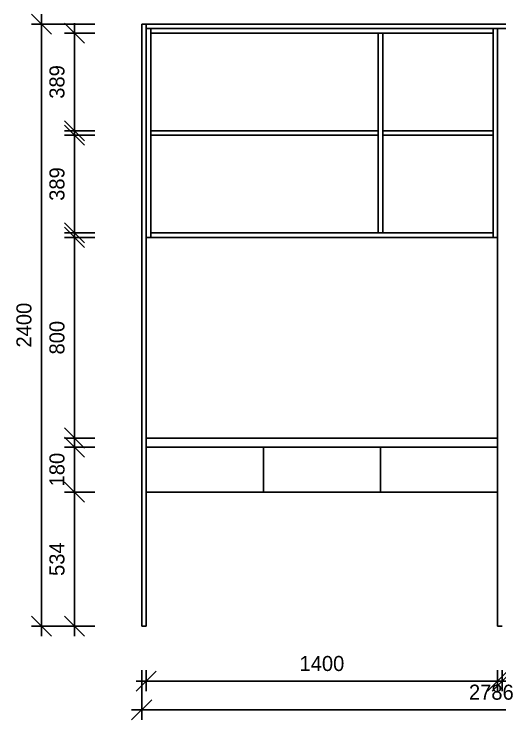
# Model space of a CAD drawing. Header units: millimetres. Extents: x 24776 to 57176, y -19492 to 15017.
# Drawn here: x 39381 to 41316, y 8546 to 11359 of the extents above; entities that cross this region are included whole.
import ezdxf

# ---------------------------------------------------------------- set-up
doc = ezdxf.new("R2010")
doc.units = ezdxf.units.MM
doc.header["$PDMODE"] = 3
doc.styles.add('RomanS', font='')
doc.styles.get('RomanS').set_extended_font_data('YouYuan')
doc.dimstyles.new('SC40', dxfattribs={"dimtxt": 60, "dimasz": 80, "dimexe": 40, "dimexo": 40, "dimgap": 40, "dimtad": 1, "dimdec": 0, "dimzin": 0, "dimdsep": 46, "dimtxsty": 'RomanS', "dimblk": 'OBLIQUE', "dimcen": 0, "dimdle": 40, "dimclrd": 9, "dimclre": 9, "dimclrt": 4, "dimadec": 0, "dimazin": 0, "dimtfac": 1, "dimtdec": 0, "dimtix": 1, "dimtmove": 2, "dimatfit": 1, "dimldrblk": 'DOT', "dimfxl": 1, "dimtolj": 1, "dimtzin": 0, "dimlwd": -1, "dimlwe": -1, "dimarcsym": 0})

# ---------------------------------------------------------------- blocks, each defined once
blk = doc.blocks.new('_Oblique')
at = {"color": 0, "linetype": 'ByBlock', "lineweight": -2}
blk.add_line((-0.5, -0.5), (0.5, 0.5), dxfattribs=at)
blk = doc.blocks.new('*D108')
at = {"color": 9, "transparency": 16777216}
for p, q in [((39490.1, 11359.3), (39490.1, 8879.3)), ((39702.1, 11319.3), (39450.1, 11319.3)), ((39702.1, 8919.3), (39450.1, 8919.3))]:
    blk.add_line(p, q, dxfattribs=at)
at = {"layer": 'Defpoints', "color": 0, "transparency": 16777216}
for p in [(39742.1, 11319.3), (39490.1, 8919.3), (39742.1, 8919.3)]:
    blk.add_point(p, dxfattribs=at)
at = {"color": 9, "transparency": 16777216, "xscale": 80, "yscale": 80, "zscale": 80}
for p, rotation in [((39490.1, 11319.3), 90), ((39490.1, 8919.3), 270)]:
    blk.add_blockref('_Oblique', p, dxfattribs=dict(at, rotation=rotation))
at = {"color": 4, "transparency": 16777216, "insert": (39420.1, 10119.3), "char_height": 60, "attachment_point": 5, "rotation": 90, "style": 'RomanS'}
blk.add_mtext('\\A1;2400', dxfattribs=at)
blk = doc.blocks.new('_Dot')
at = {"color": 0, "linetype": 'ByBlock', "lineweight": -2}
blk.add_line((-0.5, 0), (-1, 0), dxfattribs=at)
at = {"color": 0, "linetype": 'ByBlock', "const_width": 0.5}
blk.add_lwpolyline([(-0.25, 0, 1), (0.25, 0, 1)], format="xyb", close=True, dxfattribs=at)
blk = doc.blocks.new('*D109')
at = {"color": 9, "transparency": 16777216}
for p, q in [((39621.7, 11323.3), (39621.7, 10854.3)), ((39702.1, 11283.3), (39581.7, 11283.3)), ((39702.1, 10894.3), (39581.7, 10894.3))]:
    blk.add_line(p, q, dxfattribs=at)
at = {"layer": 'Defpoints', "color": 0, "transparency": 16777216}
for p in [(39742.1, 11283.3), (39621.7, 10894.3), (39742.1, 10894.3)]:
    blk.add_point(p, dxfattribs=at)
at = {"color": 9, "transparency": 16777216, "xscale": 80, "yscale": 80, "zscale": 80}
for p, rotation in [((39621.7, 11283.3), 90), ((39621.7, 10894.3), 270)]:
    blk.add_blockref('_Oblique', p, dxfattribs=dict(at, rotation=rotation))
at = {"color": 4, "transparency": 16777216, "insert": (39551.7, 11088.8), "char_height": 60, "attachment_point": 5, "rotation": 90, "style": 'RomanS'}
blk.add_mtext('\\A1;389', dxfattribs=at)
blk = doc.blocks.new('*D110')
at = {"color": 9, "transparency": 16777216}
for p, q in [((39621.7, 10916.3), (39621.7, 10447.3)), ((39702.1, 10876.3), (39581.7, 10876.3)), ((39702.1, 10487.3), (39581.7, 10487.3))]:
    blk.add_line(p, q, dxfattribs=at)
at = {"layer": 'Defpoints', "color": 0, "transparency": 16777216}
for p in [(39742.1, 10876.3), (39621.7, 10487.3), (39742.1, 10487.3)]:
    blk.add_point(p, dxfattribs=at)
at = {"color": 9, "transparency": 16777216, "xscale": 80, "yscale": 80, "zscale": 80}
for p, rotation in [((39621.7, 10876.3), 90), ((39621.7, 10487.3), 270)]:
    blk.add_blockref('_Oblique', p, dxfattribs=dict(at, rotation=rotation))
at = {"color": 4, "transparency": 16777216, "insert": (39551.7, 10681.8), "char_height": 60, "attachment_point": 5, "rotation": 90, "style": 'RomanS'}
blk.add_mtext('\\A1;389', dxfattribs=at)
blk = doc.blocks.new('*D111')
at = {"color": 9, "transparency": 16777216}
for p, q in [((39621.7, 10509.3), (39621.7, 9629.3)), ((39702.1, 10469.3), (39581.7, 10469.3)), ((39702.1, 9669.3), (39581.7, 9669.3))]:
    blk.add_line(p, q, dxfattribs=at)
at = {"layer": 'Defpoints', "color": 0, "transparency": 16777216}
for p in [(39742.1, 10469.3), (39621.7, 9669.3), (39742.1, 9669.3)]:
    blk.add_point(p, dxfattribs=at)
at = {"color": 9, "transparency": 16777216, "xscale": 80, "yscale": 80, "zscale": 80}
for p, rotation in [((39621.7, 10469.3), 90), ((39621.7, 9669.3), 270)]:
    blk.add_blockref('_Oblique', p, dxfattribs=dict(at, rotation=rotation))
at = {"color": 4, "transparency": 16777216, "insert": (39551.7, 10069.3), "char_height": 60, "attachment_point": 5, "rotation": 90, "style": 'RomanS'}
blk.add_mtext('\\A1;800', dxfattribs=at)
blk = doc.blocks.new('*D112')
at = {"color": 9, "transparency": 16777216}
for p, q in [((39621.7, 9633.3), (39621.7, 9713.3)), ((39702.1, 9633.3), (39581.7, 9633.3)), ((39621.7, 9633.3), (39621.7, 9453.3)), ((39702.1, 9453.3), (39581.7, 9453.3)), ((39621.7, 9453.3), (39621.7, 9373.3))]:
    blk.add_line(p, q, dxfattribs=at)
at = {"layer": 'Defpoints', "color": 0, "transparency": 16777216}
for p in [(39742.1, 9633.3), (39621.7, 9453.3), (39742.1, 9453.3)]:
    blk.add_point(p, dxfattribs=at)
at = {"color": 9, "transparency": 16777216, "xscale": 80, "yscale": 80, "zscale": 80}
for p, rotation in [((39621.7, 9633.3), 270), ((39621.7, 9453.3), 90)]:
    blk.add_blockref('_Oblique', p, dxfattribs=dict(at, rotation=rotation))
at = {"color": 4, "transparency": 16777216, "insert": (39551.7, 9543.3), "char_height": 60, "attachment_point": 5, "rotation": 90, "style": 'RomanS'}
blk.add_mtext('\\A1;180', dxfattribs=at)
blk = doc.blocks.new('*D113')
at = {"color": 9, "transparency": 16777216}
for p, q in [((39621.7, 9493.3), (39621.7, 8879.3)), ((39702.1, 9453.3), (39581.7, 9453.3)), ((39702.1, 8919.3), (39581.7, 8919.3))]:
    blk.add_line(p, q, dxfattribs=at)
at = {"layer": 'Defpoints', "color": 0, "transparency": 16777216}
for p in [(39742.1, 9453.3), (39621.7, 8919.3), (39742.1, 8919.3)]:
    blk.add_point(p, dxfattribs=at)
at = {"color": 9, "transparency": 16777216, "xscale": 80, "yscale": 80, "zscale": 80}
for p, rotation in [((39621.7, 9453.3), 90), ((39621.7, 8919.3), 270)]:
    blk.add_blockref('_Oblique', p, dxfattribs=dict(at, rotation=rotation))
at = {"color": 4, "transparency": 16777216, "insert": (39551.7, 9186.3), "char_height": 60, "attachment_point": 5, "rotation": 90, "style": 'RomanS'}
blk.add_mtext('\\A1;534', dxfattribs=at)
blk = doc.blocks.new('*D114')
at = {"color": 9, "transparency": 16777216}
for p, q in [((39889, 8744), (39889, 8545.6)), ((42675, 8744), (42675, 8545.6)), ((39849, 8585.6), (42715, 8585.6))]:
    blk.add_line(p, q, dxfattribs=at)
at = {"layer": 'Defpoints', "color": 0, "transparency": 16777216}
for p in [(39889, 8784), (42675, 8784), (42675, 8585.6)]:
    blk.add_point(p, dxfattribs=at)
at = {"color": 9, "transparency": 16777216, "xscale": 80, "yscale": 80, "zscale": 80, "rotation": 180}
blk.add_blockref('_Oblique', (39889, 8585.6), dxfattribs=at)
at = {"color": 9, "transparency": 16777216, "xscale": 80, "yscale": 80, "zscale": 80}
blk.add_blockref('_Oblique', (42675, 8585.6), dxfattribs=at)
at = {"color": 4, "transparency": 16777216, "insert": (41282, 8655.6), "char_height": 60, "attachment_point": 5, "style": 'RomanS'}
blk.add_mtext('\\A1;2786', dxfattribs=at)
blk = doc.blocks.new('*D115')
at = {"color": 9, "transparency": 16777216}
for p, q in [((39907, 8744), (39907, 8660)), ((41307, 8744), (41307, 8660)), ((39867, 8700), (41347, 8700))]:
    blk.add_line(p, q, dxfattribs=at)
at = {"layer": 'Defpoints', "color": 0, "transparency": 16777216}
for p in [(39907, 8784), (41307, 8784), (41307, 8700)]:
    blk.add_point(p, dxfattribs=at)
at = {"color": 9, "transparency": 16777216, "xscale": 80, "yscale": 80, "zscale": 80, "rotation": 180}
blk.add_blockref('_Oblique', (39907, 8700), dxfattribs=at)
at = {"color": 9, "transparency": 16777216, "xscale": 80, "yscale": 80, "zscale": 80}
blk.add_blockref('_Oblique', (41307, 8700), dxfattribs=at)
at = {"color": 4, "transparency": 16777216, "insert": (40607, 8770), "char_height": 60, "attachment_point": 5, "style": 'RomanS'}
blk.add_mtext('\\A1;1400', dxfattribs=at)
blk = doc.blocks.new('*D116')
at = {"color": 9, "transparency": 16777216}
for p, q in [((41325, 8744), (41325, 8660)), ((42198, 8744), (42198, 8660)), ((41285, 8700), (42238, 8700))]:
    blk.add_line(p, q, dxfattribs=at)
at = {"layer": 'Defpoints', "color": 0, "transparency": 16777216}
for p in [(41325, 8784), (42198, 8784), (42198, 8700)]:
    blk.add_point(p, dxfattribs=at)
at = {"color": 9, "transparency": 16777216, "xscale": 80, "yscale": 80, "zscale": 80, "rotation": 180}
blk.add_blockref('_Oblique', (41325, 8700), dxfattribs=at)
at = {"color": 9, "transparency": 16777216, "xscale": 80, "yscale": 80, "zscale": 80}
blk.add_blockref('_Oblique', (42198, 8700), dxfattribs=at)
at = {"color": 4, "transparency": 16777216, "insert": (41761.5, 8770), "char_height": 60, "attachment_point": 5, "style": 'RomanS'}
blk.add_mtext('\\A1;873', dxfattribs=at)

msp = doc.modelspace()

# ---------------------------------------------------------------- linework, layer by layer
at = {"color": 255}
for p, q in [((39889, 11319.3), (42675, 11319.3)), ((39889, 8919.3), (39889, 11319.3)), ((39907, 8919.3), (39907, 11319.3)), ((39907, 11301.3), (42657, 11301.3)), ((39907, 11301.3), (41307, 11301.3)), ((39925, 10469.3), (39925, 11301.3)), ((39925, 11283.3), (41289, 11283.3)), ((40831.4, 10487.3), (40831.4, 11283.3)), ((40849.4, 10487.3), (40849.4, 11283.3)), ((41289, 10469.3), (41289, 11301.3)), ((41307, 8919.3), (41307, 11301.3)), ((39925, 10894.3), (40831.4, 10894.3)), ((40849.4, 10894.3), (41289, 10894.3)), ((39925, 10876.3), (40831.4, 10876.3)), ((40849.4, 10876.3), (41289, 10876.3)), ((39907, 10469.3), (41307, 10469.3)), ((39925, 10487.3), (41289, 10487.3)), ((39907, 9669.3), (41307, 9669.3)), ((39907, 9633.3), (41307, 9633.3)), ((40373.7, 9633.3), (40373.7, 9453.3)), ((40840.4, 9633.3), (40840.4, 9453.3)), ((39907, 9453.3), (41307, 9453.3)), ((39889, 8919.3), (39907, 8919.3)), ((41307, 8919.3), (41325, 8919.3))]:
    msp.add_line(p, q, dxfattribs=at)

# ---------------------------------------------------------------- dimensions: what is measured, and where the dimension line sits
for base, p1, p2, picture, middle in [((39490.1, 8919.3), (39742.1, 11319.3), (39742.1, 8919.3), '*D108', (39420.1, 10119.3)), ((39621.7, 10894.3), (39742.1, 11283.3), (39742.1, 10894.3), '*D109', (39551.7, 11088.8)), ((39621.7, 10487.3), (39742.1, 10876.3), (39742.1, 10487.3), '*D110', (39551.7, 10681.8)), ((39621.7, 9669.3), (39742.1, 10469.3), (39742.1, 9669.3), '*D111', (39551.7, 10069.3)), ((39621.7, 9453.3), (39742.1, 9633.3), (39742.1, 9453.3), '*D112', (39551.7, 9543.3)), ((39621.7, 8919.3), (39742.1, 9453.3), (39742.1, 8919.3), '*D113', (39551.7, 9186.3))]:
    dim = msp.add_linear_dim(base=base, p1=p1, p2=p2, angle=90, dimstyle='SC40', dxfattribs=at)
    dim.commit()
    dim.dimension.update_dxf_attribs({"geometry": picture, "text_midpoint": middle})
for base, p1, p2, picture, middle in [((41307, 8700), (39907, 8784), (41307, 8784), '*D115', (40607, 8770)), ((42198, 8700), (41325, 8784), (42198, 8784), '*D116', (41761.5, 8770)), ((42675, 8585.6), (39889, 8784), (42675, 8784), '*D114', (41282, 8655.6))]:
    dim = msp.add_linear_dim(base=base, p1=p1, p2=p2, dimstyle='SC40', dxfattribs=at)
    dim.commit()
    dim.dimension.update_dxf_attribs({"geometry": picture, "text_midpoint": middle})

doc.saveas('drawing.dxf')
